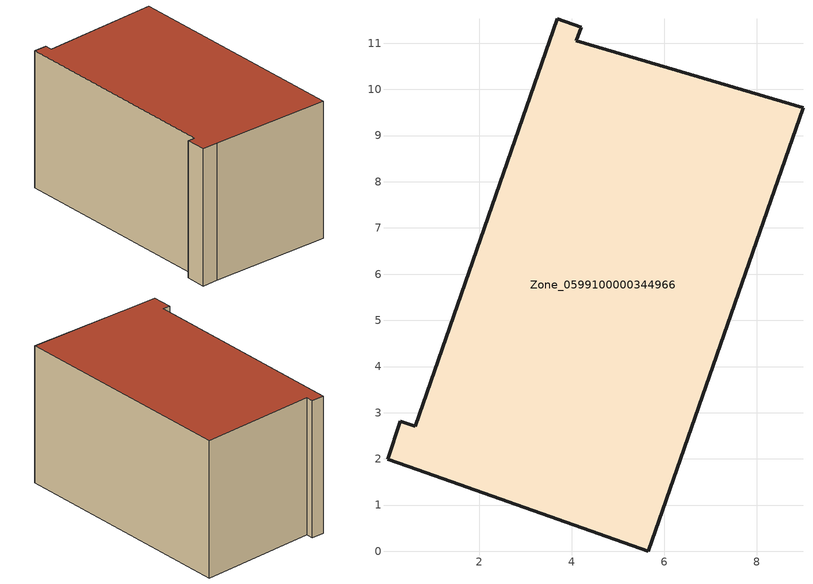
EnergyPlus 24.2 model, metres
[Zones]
Zone_0599100000344966
 floor ground (C_G): 9.01,9.61 5.66,0 0.66,1.76 0.01,1.99 0.29,2.81 0.61,2.71 3.69,11.53 4.21,11.35 4.1,11.06 z0
 wall outside (C_F): 5.66,0 9.01,9.61 4.1,11.06 4.21,11.35 3.69,11.53 0.61,2.71 0.29,2.81 0.01,1.99 0.66,1.76 5.66,0 z0:5.9
 roof outside (C_R): 3.69,11.53 0.61,2.71 0.29,2.81 0.01,1.99 0.66,1.76 5.66,0 9.01,9.61 4.1,11.06 4.21,11.35 z5.9
[BUILDING]
Pand.0599100000344966: North Axis=0; Terrain=City; Loads Convergence Tolerance Value=0.04; Temperature Convergence Tolerance Value=0.4; Solar Distribution=FullExterior; Maximum Number of Warmup Days=25; Minimum Number of Warmup Days=1
[Site:Location]
Rotterdam.The.Hague.AP_ZH_NLD Design_Conditions: Latitude=51.96; Longitude=4.45; Time Zone=1; Elevation=-4.5
[SITE:GROUNDTEMPERATURE:BUILDINGSURFACE]
18, 18, 18, 18, 18, 18, 18, 18, 18, 18, 18, 18
[MATERIAL] Thermal Absorptance=0.9; Solar Absorptance=0.7; Visible Absorptance=0.7
Name | Roughness | Thickness | Conductivity | Density | Specific Heat
G.TC.1992-2005 | MediumSmooth | 0.15 | 0.06 | 540 | 1210
F.TC.1992-2005 | Rough | 0.3 | 0.12 | 1920 | 840
R.TC.1992-2005 | MediumRough | 0.2 | 0.08 | 1500 | 1000
[CONSTRUCTION]
C_G: G.TC.1992-2005
C_F: F.TC.1992-2005
C_R: R.TC.1992-2005
[ZONE]
Zone_0599100000344966: Type=1; Multiplier=1; Ceiling Height=Autocalculate; Volume=Autocalculate; Floor Area=autocalculate; Part of Total Floor Area=Yes
[ZONEINFILTRATION:DESIGNFLOWRATE]
Infil_Zone_0599100000344966: Zone or ZoneList or Space or SpaceList=Zone_0599100000344966; Schedule=AlwaysOn; Design Flow Rate Calculation Method=Flow/Area; Flow Rate per Floor Area=0.0015; Constant Term Coefficient=1; Temperature Term Coefficient=0; Velocity Term Coefficient=0; Velocity Squared Term Coefficient=0
[HVACTEMPLATE:ZONE:IDEALLOADSAIRSYSTEM]
Zone_0599100000344966: Maximum Heating Supply Air Temperature=50; Minimum Cooling Supply Air Temperature=13; Maximum Heating Supply Air Humidity Ratio=0.0156; Minimum Cooling Supply Air Humidity Ratio=0.0077; Heating Limit=NoLimit; Cooling Limit=NoLimit; Dehumidification Control Type=ConstantSensibleHeatRatio; Cooling Sensible Heat Ratio=0.7; Dehumidification Setpoint=60; Humidification Control Type=None; Humidification Setpoint=30; Outdoor Air Method=None; Outdoor Air Flow Rate per Person=0.00944; Outdoor Air Flow Rate per Zone Floor Area=0; Outdoor Air Flow Rate per Zone=0; Demand Controlled Ventilation Type=None; Outdoor Air Economizer Type=NoEconomizer; Heat Recovery Type=None; Sensible Heat Recovery Effectiveness=0.7; Latent Heat Recovery Effectiveness=0.65
[ZONECONTROL:THERMOSTAT]
ThermostatControl_Zone_0599100000344966: Zone or ZoneList=Zone_0599100000344966; Control Type Schedule=DualSetpointControlType; Control 1=Thermostat_Zone_0599100000344966; Temperature Difference Between Cutout And Setpoint=0
[THERMOSTATSETPOINT:DUALSETPOINT]
Thermostat_Zone_0599100000344966: Heating Setpoint Temperature Schedule=HeatingSetpoint_Zone_0599100000344966; Cooling Setpoint Temperature Schedule=CoolingSetpoint_Zone_0599100000344966
[SCHEDULE:COMPACT]
HeatingSetpoint_Zone_0599100000344966: Through: 12/31, For: AllDays, Until: 24:00, 21
CoolingSetpoint_Zone_0599100000344966: Through: 12/31, For: AllDays, Until: 24:00, 24
DualSetpointControlType: Through: 12/31, For: AllDays, Until: 24:00, 4
AlwaysOn: Through: 12/31, For: AllDays, Until: 24:00, 1
